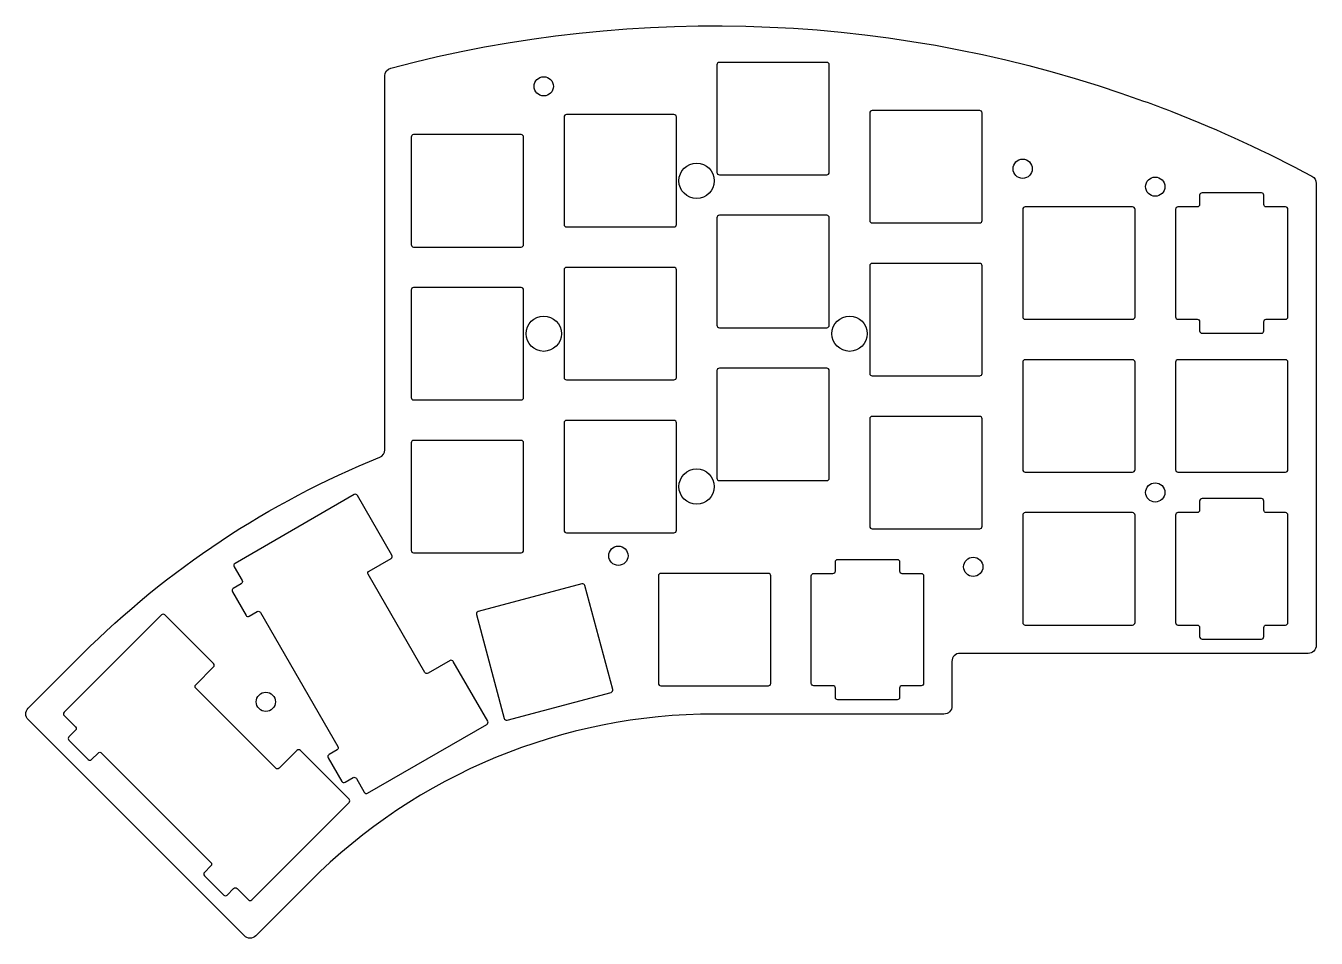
# Model space of a CAD drawing. Header units: millimetres. Extents: x -131 to 30, y -46 to 68.
import ezdxf

# ---------------------------------------------------------------- set-up
doc = ezdxf.new("R2010")
doc.units = ezdxf.units.MM
doc.layers.get('0').update_dxf_attribs({"linetype": 'CONTINUOUS'})

msp = doc.modelspace()

# ---------------------------------------------------------------- linework, layer by layer
for points in [[(28.57, -10.53), (-14.81, -10.53, 0.414214), (-15.81, -11.53), (-15.81, -17.09, -0.414214), (-16.81, -18.09), (-45.39, -18.09, 0.198912), (-95.84, -38.99), (-102.57, -45.73, -0.414214), (-103.99, -45.73), (-130.93, -18.79, -0.414214), (-130.93, -17.37), (-124.19, -10.64, -0.10078), (-87.1, 13.9, 0.305823), (-86.48, 14.83), (-86.48, 61.43, -0.340035), (-85.73, 62.39, -0.152906), (8.07, 58.29, -0.005983), (11.59, 56.97, -0.030622), (29.05, 48.91, -0.276008), (29.58, 48.03), (29.58, -9.53, -0.414214)], [(-31.1, 49.4), (-31.1, 62.8, 0.414214), (-31.4, 63.1), (-44.8, 63.1, 0.414214), (-45.1, 62.8), (-45.1, 49.4, 0.414214), (-44.8, 49.1), (-31.4, 49.1, 0.414214)], [(-63.85, 42.6), (-50.45, 42.6, 0.414214), (-50.15, 42.9), (-50.15, 56.3, 0.414214), (-50.45, 56.6), (-63.85, 56.6, 0.414214), (-64.15, 56.3), (-64.15, 42.9, 0.414214)], [(-25.75, 43.1), (-12.35, 43.1, 0.414214), (-12.05, 43.4), (-12.05, 56.8, 0.414214), (-12.35, 57.1), (-25.75, 57.1, 0.414214), (-26.05, 56.8), (-26.05, 43.4, 0.414214)], [(-83.2, 53.8), (-83.2, 40.4, 0.414214), (-82.9, 40.1), (-69.5, 40.1, 0.414214), (-69.2, 40.4), (-69.2, 53.8, 0.414214), (-69.5, 54.1), (-82.9, 54.1, 0.414214)], [(14.75, 31.1, -0.414214), (15.05, 30.8), (15.05, 29.65, 0.414214), (15.35, 29.35), (22.75, 29.35, 0.414214), (23.05, 29.65), (23.05, 30.8, -0.414214), (23.35, 31.1), (25.75, 31.1, 0.414214), (26.05, 31.4), (26.05, 44.8, 0.414214), (25.75, 45.1), (23.35, 45.1, -0.414214), (23.05, 45.4), (23.05, 46.55, 0.414214), (22.75, 46.85), (15.35, 46.85, 0.414214), (15.05, 46.55), (15.05, 45.4, -0.414214), (14.75, 45.1), (12.35, 45.1, 0.414214), (12.05, 44.8), (12.05, 31.4, 0.414214), (12.35, 31.1)], [(6.7, 45.1), (-6.7, 45.1, 0.414214), (-7, 44.8), (-7, 31.4, 0.414214), (-6.7, 31.1), (6.7, 31.1, 0.414214), (7, 31.4), (7, 44.8, 0.414214)], [(-31.1, 30.35), (-31.1, 43.75, 0.414214), (-31.4, 44.05), (-44.8, 44.05, 0.414214), (-45.1, 43.75), (-45.1, 30.35, 0.414214), (-44.8, 30.05), (-31.4, 30.05, 0.414214)], [(-63.85, 23.55), (-50.45, 23.55, 0.414214), (-50.15, 23.85), (-50.15, 37.25, 0.414214), (-50.45, 37.55), (-63.85, 37.55, 0.414214), (-64.15, 37.25), (-64.15, 23.85, 0.414214)], [(-25.75, 24.05), (-12.35, 24.05, 0.414214), (-12.05, 24.35), (-12.05, 37.75, 0.414214), (-12.35, 38.05), (-25.75, 38.05, 0.414214), (-26.05, 37.75), (-26.05, 24.35, 0.414214)], [(-83.2, 34.75), (-83.2, 21.35, 0.414214), (-82.9, 21.05), (-69.5, 21.05, 0.414214), (-69.2, 21.35), (-69.2, 34.75, 0.414214), (-69.5, 35.05), (-82.9, 35.05, 0.414214)], [(6.7, 26.05), (-6.7, 26.05, 0.414214), (-7, 25.75), (-7, 12.35, 0.414214), (-6.7, 12.05), (6.7, 12.05, 0.414214), (7, 12.35), (7, 25.75, 0.414214)], [(12.05, 25.75), (12.05, 12.35, 0.414214), (12.35, 12.05), (25.75, 12.05, 0.414214), (26.05, 12.35), (26.05, 25.75, 0.414214), (25.75, 26.05), (12.35, 26.05, 0.414214)], [(-45.1, 24.7), (-45.1, 11.3, 0.414214), (-44.8, 11), (-31.4, 11, 0.414214), (-31.1, 11.3), (-31.1, 24.7, 0.414214), (-31.4, 25), (-44.8, 25, 0.414214)], [(-64.15, 18.2), (-64.15, 4.8, 0.414214), (-63.85, 4.5), (-50.45, 4.5, 0.414214), (-50.15, 4.8), (-50.15, 18.2, 0.414214), (-50.45, 18.5), (-63.85, 18.5, 0.414214)], [(-26.05, 18.7), (-26.05, 5.3, 0.414214), (-25.75, 5), (-12.35, 5, 0.414214), (-12.05, 5.3), (-12.05, 18.7, 0.414214), (-12.35, 19), (-25.75, 19, 0.414214)], [(-83.2, 15.7), (-83.2, 2.3, 0.414214), (-82.9, 2), (-69.5, 2, 0.414214), (-69.2, 2.3), (-69.2, 15.7, 0.414214), (-69.5, 16), (-82.9, 16, 0.414214)], [(-92.33, -22.14, -0.414214), (-92.44, -22.55), (-93.43, -23.12, 0.414214), (-93.54, -23.53), (-91.84, -26.48, 0.414214), (-91.43, -26.59), (-90.44, -26.01, -0.414214), (-90.03, -26.12), (-89.04, -27.84, 0.414214), (-88.63, -27.95), (-73.77, -19.38, 0.414214), (-73.66, -18.97), (-77.95, -11.54, 0.414214), (-78.36, -11.43), (-81.09, -13.01, -0.414214), (-81.5, -12.9), (-88.55, -0.68, -0.414214), (-88.44, -0.27), (-85.71, 1.3, 0.414214), (-85.6, 1.71), (-89.89, 9.14, 0.414214), (-90.3, 9.25), (-105.15, 0.67, 0.414214), (-105.26, 0.26), (-104.27, -1.46, -0.414214), (-104.38, -1.87), (-105.37, -2.44, 0.414214), (-105.48, -2.85), (-103.78, -5.8, 0.414214), (-103.37, -5.91), (-102.38, -5.33, -0.414214), (-101.97, -5.44)], [(14.75, -7, -0.414214), (15.05, -7.3), (15.05, -8.45, 0.414214), (15.35, -8.75), (22.75, -8.75, 0.414214), (23.05, -8.45), (23.05, -7.3, -0.414214), (23.35, -7), (25.75, -7, 0.414214), (26.05, -6.7), (26.05, 6.7, 0.414214), (25.75, 7), (23.35, 7, -0.414214), (23.05, 7.3), (23.05, 8.45, 0.414214), (22.75, 8.75), (15.35, 8.75, 0.414214), (15.05, 8.45), (15.05, 7.3, -0.414214), (14.75, 7), (12.35, 7, 0.414214), (12.05, 6.7), (12.05, -6.7, 0.414214), (12.35, -7)], [(-7, 6.7), (-7, -6.7, 0.414214), (-6.7, -7), (6.7, -7, 0.414214), (7, -6.7), (7, 6.7, 0.414214), (6.7, 7), (-6.7, 7, 0.414214)], [(-22.34, -16.02, -0.414214), (-22.64, -16.32), (-30.04, -16.32, -0.414214), (-30.34, -16.02), (-30.34, -14.87, 0.414214), (-30.64, -14.57), (-33.04, -14.57, -0.414214), (-33.34, -14.27), (-33.34, -0.87, -0.414214), (-33.04, -0.57), (-30.64, -0.57, 0.414214), (-30.34, -0.27), (-30.34, 0.88, -0.414214), (-30.04, 1.18), (-22.64, 1.18, -0.414214), (-22.34, 0.88), (-22.34, -0.27, 0.414214), (-22.04, -0.57), (-19.64, -0.57, -0.414214), (-19.34, -0.87), (-19.34, -14.27, -0.414214), (-19.64, -14.57), (-22.04, -14.57, 0.414214), (-22.34, -14.87)], [(-52.39, -0.87), (-52.39, -14.27, 0.414214), (-52.09, -14.57), (-38.69, -14.57, 0.414214), (-38.39, -14.27), (-38.39, -0.87, 0.414214), (-38.69, -0.57), (-52.09, -0.57, 0.414214)], [(-58.08, -15.02), (-61.55, -2.08, 0.414214), (-61.92, -1.86), (-74.86, -5.33, 0.414214), (-75.07, -5.7), (-71.6, -18.64, 0.414214), (-71.24, -18.86), (-58.29, -15.39, 0.414214)], [(-110.05, -14.88, -0.414214), (-110.05, -14.46), (-107.82, -12.23, 0.414214), (-107.82, -11.8), (-113.89, -5.74, 0.414214), (-114.31, -5.74), (-126.44, -17.87, 0.414214), (-126.44, -18.29), (-125.03, -19.7, -0.414214), (-125.03, -20.12), (-125.85, -20.93, 0.414214), (-125.85, -21.36), (-123.44, -23.76, 0.414214), (-123.02, -23.76), (-122.2, -22.95, -0.414214), (-121.78, -22.95), (-108.15, -36.58, -0.414214), (-108.15, -37), (-108.96, -37.82, 0.414214), (-108.96, -38.24), (-106.56, -40.65, 0.414214), (-106.13, -40.65), (-105.32, -39.83, -0.414214), (-104.9, -39.83), (-103.49, -41.24, 0.414214), (-103.07, -41.24), (-90.94, -29.11, 0.414214), (-90.94, -28.69), (-97, -22.62, 0.414214), (-97.43, -22.62), (-99.66, -24.85, -0.414214), (-100.08, -24.85)]]:
    msp.add_lwpolyline(points, format="xyb", close=True)
for centre, radius in [((-66.68, 60.12), 1.2), ((-47.63, 48.35), 2.2), ((-7, 49.85), 1.2), ((9.52, 47.62), 1.2), ((-66.68, 29.3), 2.2), ((-28.57, 29.3), 2.2), ((-47.63, 10.25), 2.2), ((9.52, 9.52), 1.2), ((-57.38, 1.63), 1.2), ((-13.16, 0.25), 1.2), ((-101.31, -16.57), 1.2)]:
    msp.add_circle(centre, radius)

doc.saveas('drawing.dxf')
